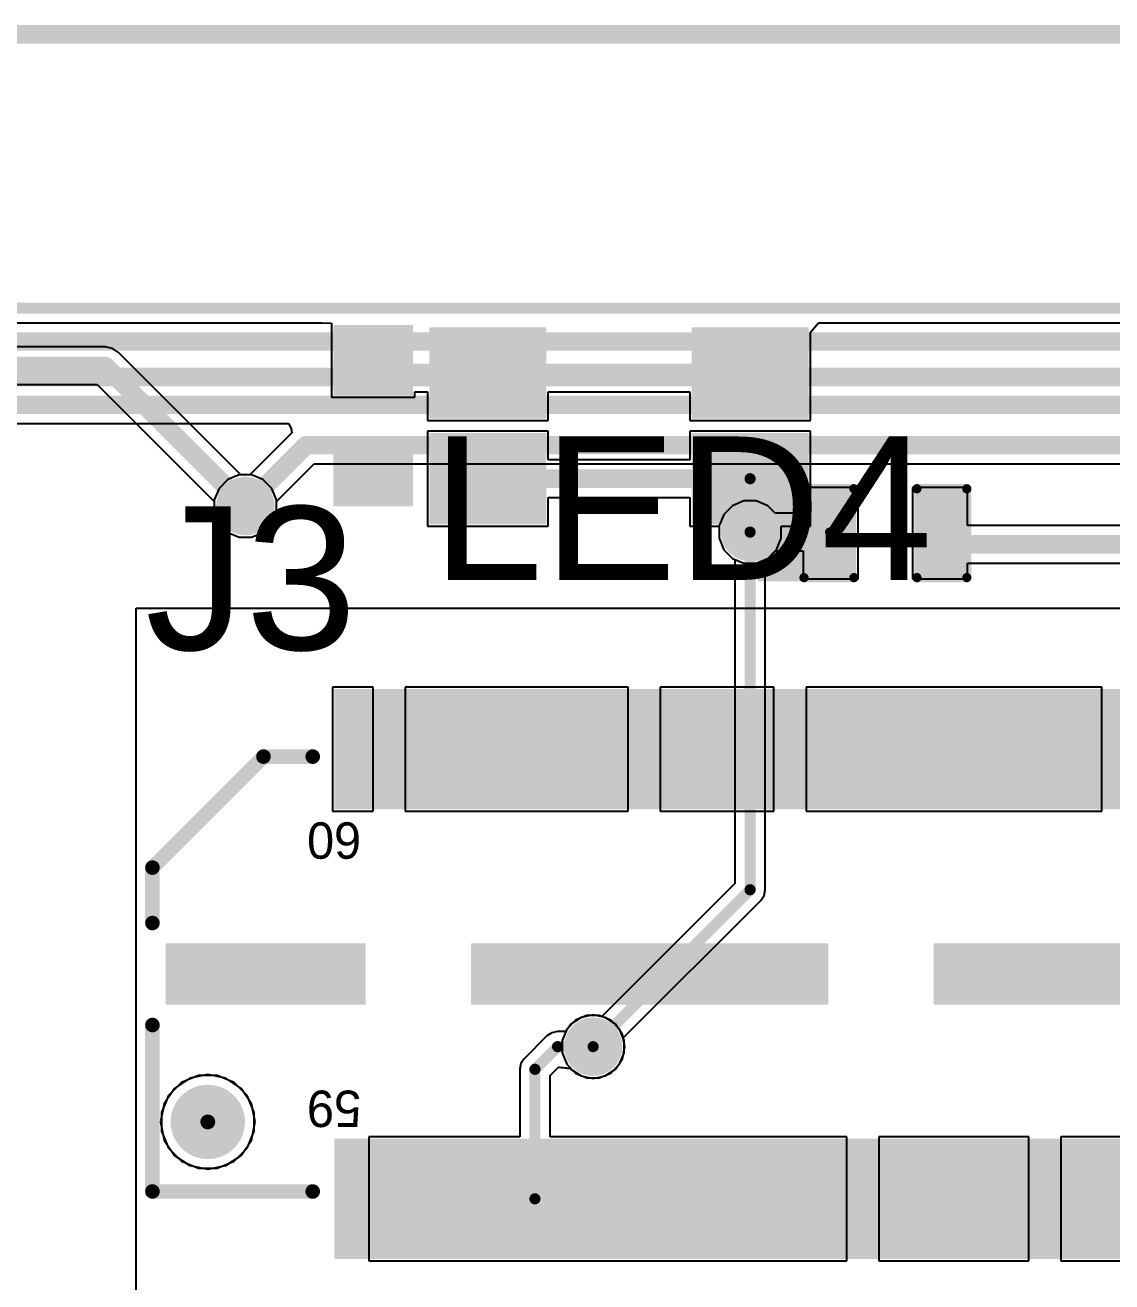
# Model space of a CAD drawing. Header units: millimetres. Extents: x -23 to 83, y -38 to 11.
# Drawn here: x 3.5 to 18.42, y -6.36 to 10.9 of the extents above; entities that cross this region are included whole.
import ezdxf

# ---------------------------------------------------------------- set-up
doc = ezdxf.new("R2010")
doc.units = ezdxf.units.MM
for name, color, linetype in [('BottomLayer', 5, 'Continuous'), ('BottomPaste', 16, 'Continuous'), ('BottomSolder', 6, 'Continuous'), ('Mechanical1', 6, 'Continuous'), ('Mechanical2', 216, 'Continuous'), ('PadHoleLayer', 156, 'Continuous'), ('TopLayer', 1, 'Continuous'), ('TopOverlay', 2, 'Continuous'), ('TopPaste', 8, 'Continuous'), ('TopSolder', 216, 'Continuous'), ('ViaHoleLayer', 16, 'Continuous')]:
    doc.layers.add(name, color=color, linetype=linetype)
doc.styles.add('Arial', font='', dxfattribs={"height": 0.2})
doc.styles.get('Arial').set_extended_font_data('Arial')

# ---------------------------------------------------------------- blocks, each defined once
blk = doc.blocks.new('QTH_030_01_L_D_A_K_TR_2')
at = {"layer": 'BottomSolder'}
h = blk.add_hatch(color=6, dxfattribs=at)
edge = h.paths.add_edge_path()
edge.add_arc((-9.24, 2.03), 0.102, 0, 360)
h = blk.add_hatch(color=6, dxfattribs=at)
edge = h.paths.add_edge_path()
edge.add_arc((9.24, 2.03), 0.102, 0, 360)
at = {"layer": 'PadHoleLayer'}
h = blk.add_hatch(color=156, dxfattribs=at)
edge = h.paths.add_edge_path()
edge.add_arc((-9.24, 2.03), 0.51, 0, 360)
h = blk.add_hatch(color=156, dxfattribs=at)
edge = h.paths.add_edge_path()
edge.add_arc((9.24, 2.03), 0.51, 0, 360)
at = {"layer": 'TopLayer'}
for points in [[(-7.403, 3.811), (-7.098, 3.811), (-7.098, 2.361), (-7.403, 2.361)], [(-6.902, 3.811), (-6.597, 3.811), (-6.597, 2.361), (-6.902, 2.361)], [(-6.403, 3.811), (-6.097, 3.811), (-6.097, 2.361), (-6.403, 2.361)], [(-5.903, 3.811), (-5.598, 3.811), (-5.598, 2.361), (-5.903, 2.361)], [(-5.402, 3.811), (-5.097, 3.811), (-5.097, 2.361), (-5.402, 2.361)], [(-4.903, 3.811), (-4.598, 3.811), (-4.598, 2.361), (-4.903, 2.361)], [(-4.402, 3.811), (-4.097, 3.811), (-4.097, 2.361), (-4.402, 2.361)], [(-3.903, 3.811), (-3.597, 3.811), (-3.597, 2.361), (-3.903, 2.361)], [(-3.403, 3.811), (-3.098, 3.811), (-3.098, 2.361), (-3.403, 2.361)], [(-2.902, 3.811), (-2.597, 3.811), (-2.597, 2.361), (-2.902, 2.361)], [(-2.403, 3.811), (-2.098, 3.811), (-2.098, 2.361), (-2.403, 2.361)], [(-1.902, 3.811), (-1.597, 3.811), (-1.597, 2.361), (-1.902, 2.361)], [(-1.403, 3.811), (-1.097, 3.811), (-1.097, 2.361), (-1.403, 2.361)], [(-0.903, 3.811), (-0.598, 3.811), (-0.598, 2.361), (-0.903, 2.361)], [(-0.402, 3.811), (-0.097, 3.811), (-0.097, 2.361), (-0.402, 2.361)], [(0.097, 3.811), (0.402, 3.811), (0.402, 2.361), (0.097, 2.361)], [(0.598, 3.811), (0.903, 3.811), (0.903, 2.361), (0.598, 2.361)], [(1.097, 3.811), (1.403, 3.811), (1.403, 2.361), (1.097, 2.361)], [(1.597, 3.811), (1.902, 3.811), (1.902, 2.361), (1.597, 2.361)], [(2.098, 3.811), (2.403, 3.811), (2.403, 2.361), (2.098, 2.361)], [(2.597, 3.811), (2.902, 3.811), (2.902, 2.361), (2.597, 2.361)], [(3.098, 3.811), (3.403, 3.811), (3.403, 2.361), (3.098, 2.361)], [(3.597, 3.811), (3.903, 3.811), (3.903, 2.361), (3.597, 2.361)], [(4.097, 3.811), (4.402, 3.811), (4.402, 2.361), (4.097, 2.361)], [(4.598, 3.811), (4.903, 3.811), (4.903, 2.361), (4.598, 2.361)], [(5.097, 3.811), (5.402, 3.811), (5.402, 2.361), (5.097, 2.361)], [(5.598, 3.811), (5.903, 3.811), (5.903, 2.361), (5.598, 2.361)], [(6.097, 3.811), (6.403, 3.811), (6.403, 2.361), (6.097, 2.361)], [(6.597, 3.811), (6.902, 3.811), (6.902, 2.361), (6.597, 2.361)], [(7.098, 3.811), (7.403, 3.811), (7.403, 2.361), (7.098, 2.361)], [(-9.715, 0.32), (-7.175, 0.32), (-7.175, -0.32), (-9.715, -0.32)], [(-5.525, 0.32), (-0.825, 0.32), (-0.825, -0.32), (-5.525, -0.32)], [(0.825, 0.32), (5.525, 0.32), (5.525, -0.32), (0.825, -0.32)], [(7.175, 0.32), (9.715, 0.32), (9.715, -0.32), (7.175, -0.32)], [(-7.403, -2.361), (-7.098, -2.361), (-7.098, -3.811), (-7.403, -3.811)], [(-6.902, -2.361), (-6.597, -2.361), (-6.597, -3.811), (-6.902, -3.811)], [(-6.403, -2.361), (-6.097, -2.361), (-6.097, -3.811), (-6.403, -3.811)], [(-5.903, -2.361), (-5.598, -2.361), (-5.598, -3.811), (-5.903, -3.811)], [(-5.402, -2.361), (-5.097, -2.361), (-5.097, -3.811), (-5.402, -3.811)], [(-4.903, -2.361), (-4.598, -2.361), (-4.598, -3.811), (-4.903, -3.811)], [(-4.402, -2.361), (-4.097, -2.361), (-4.097, -3.811), (-4.402, -3.811)], [(-3.903, -2.361), (-3.597, -2.361), (-3.597, -3.811), (-3.903, -3.811)], [(-3.403, -2.361), (-3.098, -2.361), (-3.098, -3.811), (-3.403, -3.811)], [(-2.902, -2.361), (-2.597, -2.361), (-2.597, -3.811), (-2.902, -3.811)], [(-2.403, -2.361), (-2.098, -2.361), (-2.098, -3.811), (-2.403, -3.811)], [(-1.902, -2.361), (-1.597, -2.361), (-1.597, -3.811), (-1.902, -3.811)], [(-1.403, -2.361), (-1.097, -2.361), (-1.097, -3.811), (-1.403, -3.811)], [(-0.903, -2.361), (-0.598, -2.361), (-0.598, -3.811), (-0.903, -3.811)], [(-0.402, -2.361), (-0.097, -2.361), (-0.097, -3.811), (-0.402, -3.811)], [(0.097, -2.361), (0.402, -2.361), (0.402, -3.811), (0.097, -3.811)], [(0.598, -2.361), (0.903, -2.361), (0.903, -3.811), (0.598, -3.811)], [(1.097, -2.361), (1.403, -2.361), (1.403, -3.811), (1.097, -3.811)], [(1.597, -2.361), (1.902, -2.361), (1.902, -3.811), (1.597, -3.811)], [(2.098, -2.361), (2.403, -2.361), (2.403, -3.811), (2.098, -3.811)], [(2.597, -2.361), (2.902, -2.361), (2.902, -3.811), (2.597, -3.811)], [(3.098, -2.361), (3.403, -2.361), (3.403, -3.811), (3.098, -3.811)], [(3.597, -2.361), (3.903, -2.361), (3.903, -3.811), (3.597, -3.811)], [(4.097, -2.361), (4.402, -2.361), (4.402, -3.811), (4.097, -3.811)], [(4.598, -2.361), (4.903, -2.361), (4.903, -3.811), (4.598, -3.811)], [(5.097, -2.361), (5.402, -2.361), (5.402, -3.811), (5.097, -3.811)], [(5.598, -2.361), (5.903, -2.361), (5.903, -3.811), (5.598, -3.811)], [(6.097, -2.361), (6.403, -2.361), (6.403, -3.811), (6.097, -3.811)], [(6.597, -2.361), (6.902, -2.361), (6.902, -3.811), (6.597, -3.811)], [(7.098, -2.361), (7.403, -2.361), (7.403, -3.811), (7.098, -3.811)]]:
    blk.add_hatch(color=1, dxfattribs=at).paths.add_polyline_path(points)
at = {"layer": 'TopPaste'}
for points in [[(-7.403, 3.811), (-7.098, 3.811), (-7.098, 2.361), (-7.403, 2.361)], [(-6.902, 3.811), (-6.597, 3.811), (-6.597, 2.361), (-6.902, 2.361)], [(-6.403, 3.811), (-6.097, 3.811), (-6.097, 2.361), (-6.403, 2.361)], [(-5.903, 3.811), (-5.598, 3.811), (-5.598, 2.361), (-5.903, 2.361)], [(-5.402, 3.811), (-5.097, 3.811), (-5.097, 2.361), (-5.402, 2.361)], [(-4.903, 3.811), (-4.598, 3.811), (-4.598, 2.361), (-4.903, 2.361)], [(-4.402, 3.811), (-4.097, 3.811), (-4.097, 2.361), (-4.402, 2.361)], [(-3.903, 3.811), (-3.597, 3.811), (-3.597, 2.361), (-3.903, 2.361)], [(-3.403, 3.811), (-3.098, 3.811), (-3.098, 2.361), (-3.403, 2.361)], [(-2.902, 3.811), (-2.597, 3.811), (-2.597, 2.361), (-2.902, 2.361)], [(-2.403, 3.811), (-2.098, 3.811), (-2.098, 2.361), (-2.403, 2.361)], [(-1.902, 3.811), (-1.597, 3.811), (-1.597, 2.361), (-1.902, 2.361)], [(-1.403, 3.811), (-1.097, 3.811), (-1.097, 2.361), (-1.403, 2.361)], [(-0.903, 3.811), (-0.598, 3.811), (-0.598, 2.361), (-0.903, 2.361)], [(-0.402, 3.811), (-0.097, 3.811), (-0.097, 2.361), (-0.402, 2.361)], [(0.097, 3.811), (0.402, 3.811), (0.402, 2.361), (0.097, 2.361)], [(0.598, 3.811), (0.903, 3.811), (0.903, 2.361), (0.598, 2.361)], [(1.097, 3.811), (1.403, 3.811), (1.403, 2.361), (1.097, 2.361)], [(1.597, 3.811), (1.902, 3.811), (1.902, 2.361), (1.597, 2.361)], [(2.098, 3.811), (2.403, 3.811), (2.403, 2.361), (2.098, 2.361)], [(2.597, 3.811), (2.902, 3.811), (2.902, 2.361), (2.597, 2.361)], [(3.098, 3.811), (3.403, 3.811), (3.403, 2.361), (3.098, 2.361)], [(3.597, 3.811), (3.903, 3.811), (3.903, 2.361), (3.597, 2.361)], [(4.097, 3.811), (4.402, 3.811), (4.402, 2.361), (4.097, 2.361)], [(4.598, 3.811), (4.903, 3.811), (4.903, 2.361), (4.598, 2.361)], [(5.097, 3.811), (5.402, 3.811), (5.402, 2.361), (5.097, 2.361)], [(5.598, 3.811), (5.903, 3.811), (5.903, 2.361), (5.598, 2.361)], [(6.097, 3.811), (6.403, 3.811), (6.403, 2.361), (6.097, 2.361)], [(6.597, 3.811), (6.902, 3.811), (6.902, 2.361), (6.597, 2.361)], [(7.098, 3.811), (7.403, 3.811), (7.403, 2.361), (7.098, 2.361)], [(-9.715, 0.32), (-7.175, 0.32), (-7.175, -0.32), (-9.715, -0.32)], [(-5.525, 0.32), (-0.825, 0.32), (-0.825, -0.32), (-5.525, -0.32)], [(0.825, 0.32), (5.525, 0.32), (5.525, -0.32), (0.825, -0.32)], [(7.175, 0.32), (9.715, 0.32), (9.715, -0.32), (7.175, -0.32)], [(-7.403, -2.361), (-7.098, -2.361), (-7.098, -3.811), (-7.403, -3.811)], [(-6.902, -2.361), (-6.597, -2.361), (-6.597, -3.811), (-6.902, -3.811)], [(-6.403, -2.361), (-6.097, -2.361), (-6.097, -3.811), (-6.403, -3.811)], [(-5.903, -2.361), (-5.598, -2.361), (-5.598, -3.811), (-5.903, -3.811)], [(-5.402, -2.361), (-5.097, -2.361), (-5.097, -3.811), (-5.402, -3.811)], [(-4.903, -2.361), (-4.598, -2.361), (-4.598, -3.811), (-4.903, -3.811)], [(-4.402, -2.361), (-4.097, -2.361), (-4.097, -3.811), (-4.402, -3.811)], [(-3.903, -2.361), (-3.597, -2.361), (-3.597, -3.811), (-3.903, -3.811)], [(-3.403, -2.361), (-3.098, -2.361), (-3.098, -3.811), (-3.403, -3.811)], [(-2.902, -2.361), (-2.597, -2.361), (-2.597, -3.811), (-2.902, -3.811)], [(-2.403, -2.361), (-2.098, -2.361), (-2.098, -3.811), (-2.403, -3.811)], [(-1.902, -2.361), (-1.597, -2.361), (-1.597, -3.811), (-1.902, -3.811)], [(-1.403, -2.361), (-1.097, -2.361), (-1.097, -3.811), (-1.403, -3.811)], [(-0.903, -2.361), (-0.598, -2.361), (-0.598, -3.811), (-0.903, -3.811)], [(-0.402, -2.361), (-0.097, -2.361), (-0.097, -3.811), (-0.402, -3.811)], [(0.097, -2.361), (0.402, -2.361), (0.402, -3.811), (0.097, -3.811)], [(0.598, -2.361), (0.903, -2.361), (0.903, -3.811), (0.598, -3.811)], [(1.097, -2.361), (1.403, -2.361), (1.403, -3.811), (1.097, -3.811)], [(1.597, -2.361), (1.902, -2.361), (1.902, -3.811), (1.597, -3.811)], [(2.098, -2.361), (2.403, -2.361), (2.403, -3.811), (2.098, -3.811)], [(2.597, -2.361), (2.902, -2.361), (2.902, -3.811), (2.597, -3.811)], [(3.098, -2.361), (3.403, -2.361), (3.403, -3.811), (3.098, -3.811)], [(3.597, -2.361), (3.903, -2.361), (3.903, -3.811), (3.597, -3.811)], [(4.097, -2.361), (4.402, -2.361), (4.402, -3.811), (4.097, -3.811)], [(4.598, -2.361), (4.903, -2.361), (4.903, -3.811), (4.598, -3.811)], [(5.097, -2.361), (5.402, -2.361), (5.402, -3.811), (5.097, -3.811)], [(5.598, -2.361), (5.903, -2.361), (5.903, -3.811), (5.598, -3.811)], [(6.097, -2.361), (6.403, -2.361), (6.403, -3.811), (6.097, -3.811)], [(6.597, -2.361), (6.902, -2.361), (6.902, -3.811), (6.597, -3.811)], [(7.098, -2.361), (7.403, -2.361), (7.403, -3.811), (7.098, -3.811)]]:
    blk.add_hatch(color=8, dxfattribs=at).paths.add_polyline_path(points)
at = {"layer": 'TopSolder'}
for points in [[(-7.504, 3.913), (-6.996, 3.913), (-6.996, 2.259), (-7.504, 2.259)], [(-7.004, 3.913), (-6.496, 3.913), (-6.496, 2.259), (-7.004, 2.259)], [(-6.504, 3.913), (-5.996, 3.913), (-5.996, 2.259), (-6.504, 2.259)], [(-6.004, 3.913), (-5.496, 3.913), (-5.496, 2.259), (-6.004, 2.259)], [(-5.504, 3.913), (-4.996, 3.913), (-4.996, 2.259), (-5.504, 2.259)], [(-5.004, 3.913), (-4.496, 3.913), (-4.496, 2.259), (-5.004, 2.259)], [(-4.504, 3.913), (-3.996, 3.913), (-3.996, 2.259), (-4.504, 2.259)], [(-4.004, 3.913), (-3.496, 3.913), (-3.496, 2.259), (-4.004, 2.259)], [(-3.504, 3.913), (-2.996, 3.913), (-2.996, 2.259), (-3.504, 2.259)], [(-3.004, 3.913), (-2.496, 3.913), (-2.496, 2.259), (-3.004, 2.259)], [(-2.504, 3.913), (-1.996, 3.913), (-1.996, 2.259), (-2.504, 2.259)], [(-2.004, 3.913), (-1.496, 3.913), (-1.496, 2.259), (-2.004, 2.259)], [(-1.504, 3.913), (-0.996, 3.913), (-0.996, 2.259), (-1.504, 2.259)], [(-1.004, 3.913), (-0.496, 3.913), (-0.496, 2.259), (-1.004, 2.259)], [(-0.504, 3.913), (0.004, 3.913), (0.004, 2.259), (-0.504, 2.259)], [(-0.004, 3.913), (0.504, 3.913), (0.504, 2.259), (-0.004, 2.259)], [(0.496, 3.913), (1.004, 3.913), (1.004, 2.259), (0.496, 2.259)], [(0.996, 3.913), (1.504, 3.913), (1.504, 2.259), (0.996, 2.259)], [(1.496, 3.913), (2.004, 3.913), (2.004, 2.259), (1.496, 2.259)], [(1.996, 3.913), (2.504, 3.913), (2.504, 2.259), (1.996, 2.259)], [(2.496, 3.913), (3.004, 3.913), (3.004, 2.259), (2.496, 2.259)], [(2.996, 3.913), (3.504, 3.913), (3.504, 2.259), (2.996, 2.259)], [(3.496, 3.913), (4.004, 3.913), (4.004, 2.259), (3.496, 2.259)], [(3.996, 3.913), (4.504, 3.913), (4.504, 2.259), (3.996, 2.259)], [(4.496, 3.913), (5.004, 3.913), (5.004, 2.259), (4.496, 2.259)], [(4.996, 3.913), (5.504, 3.913), (5.504, 2.259), (4.996, 2.259)], [(5.496, 3.913), (6.004, 3.913), (6.004, 2.259), (5.496, 2.259)], [(5.996, 3.913), (6.504, 3.913), (6.504, 2.259), (5.996, 2.259)], [(6.496, 3.913), (7.004, 3.913), (7.004, 2.259), (6.496, 2.259)], [(6.996, 3.913), (7.504, 3.913), (7.504, 2.259), (6.996, 2.259)], [(-9.817, 0.422), (-7.073, 0.422), (-7.073, -0.422), (-9.817, -0.422)], [(-5.627, 0.422), (-0.723, 0.422), (-0.723, -0.422), (-5.627, -0.422)], [(0.723, 0.422), (5.627, 0.422), (5.627, -0.422), (0.723, -0.422)], [(7.073, 0.422), (9.817, 0.422), (9.817, -0.422), (7.073, -0.422)], [(-7.504, -2.259), (-6.996, -2.259), (-6.996, -3.913), (-7.504, -3.913)], [(-7.004, -2.259), (-6.496, -2.259), (-6.496, -3.913), (-7.004, -3.913)], [(-6.504, -2.259), (-5.996, -2.259), (-5.996, -3.913), (-6.504, -3.913)], [(-6.004, -2.259), (-5.496, -2.259), (-5.496, -3.913), (-6.004, -3.913)], [(-5.504, -2.259), (-4.996, -2.259), (-4.996, -3.913), (-5.504, -3.913)], [(-5.004, -2.259), (-4.496, -2.259), (-4.496, -3.913), (-5.004, -3.913)], [(-4.504, -2.259), (-3.996, -2.259), (-3.996, -3.913), (-4.504, -3.913)], [(-4.004, -2.259), (-3.496, -2.259), (-3.496, -3.913), (-4.004, -3.913)], [(-3.504, -2.259), (-2.996, -2.259), (-2.996, -3.913), (-3.504, -3.913)], [(-3.004, -2.259), (-2.496, -2.259), (-2.496, -3.913), (-3.004, -3.913)], [(-2.504, -2.259), (-1.996, -2.259), (-1.996, -3.913), (-2.504, -3.913)], [(-2.004, -2.259), (-1.496, -2.259), (-1.496, -3.913), (-2.004, -3.913)], [(-1.504, -2.259), (-0.996, -2.259), (-0.996, -3.913), (-1.504, -3.913)], [(-1.004, -2.259), (-0.496, -2.259), (-0.496, -3.913), (-1.004, -3.913)], [(-0.504, -2.259), (0.004, -2.259), (0.004, -3.913), (-0.504, -3.913)], [(-0.004, -2.259), (0.504, -2.259), (0.504, -3.913), (-0.004, -3.913)], [(0.496, -2.259), (1.004, -2.259), (1.004, -3.913), (0.496, -3.913)], [(0.996, -2.259), (1.504, -2.259), (1.504, -3.913), (0.996, -3.913)], [(1.496, -2.259), (2.004, -2.259), (2.004, -3.913), (1.496, -3.913)], [(1.996, -2.259), (2.504, -2.259), (2.504, -3.913), (1.996, -3.913)], [(2.496, -2.259), (3.004, -2.259), (3.004, -3.913), (2.496, -3.913)], [(2.996, -2.259), (3.504, -2.259), (3.504, -3.913), (2.996, -3.913)], [(3.496, -2.259), (4.004, -2.259), (4.004, -3.913), (3.496, -3.913)], [(3.996, -2.259), (4.504, -2.259), (4.504, -3.913), (3.996, -3.913)], [(4.496, -2.259), (5.004, -2.259), (5.004, -3.913), (4.496, -3.913)], [(4.996, -2.259), (5.504, -2.259), (5.504, -3.913), (4.996, -3.913)], [(5.496, -2.259), (6.004, -2.259), (6.004, -3.913), (5.496, -3.913)], [(5.996, -2.259), (6.504, -2.259), (6.504, -3.913), (5.996, -3.913)], [(6.496, -2.259), (7.004, -2.259), (7.004, -3.913), (6.496, -3.913)], [(6.996, -2.259), (7.504, -2.259), (7.504, -3.913), (6.996, -3.913)]]:
    blk.add_hatch(color=216, dxfattribs=at).paths.add_polyline_path(points)
h = blk.add_hatch(color=216, dxfattribs=at)
edge = h.paths.add_edge_path()
edge.add_arc((-9.24, 2.03), 0.102, 0, 360)
h = blk.add_hatch(color=216, dxfattribs=at)
edge = h.paths.add_edge_path()
edge.add_arc((9.24, 2.03), 0.102, 0, 360)
at = {"layer": 'TopOverlay', "const_width": 0.2}
for points in [[(-7.673, 3.454), (-7.8, 3.581)], [(-7.8, 3.581), (-7.8, 3.327)], [(-7.673, 3.454), (-7.8, 3.327)], [(-7.8, 2.985), (-10, 2.985)], [(-10, 2.985), (-10, 0.7)], [(10, 2.985), (7.8, 2.985)], [(10, 2.985), (10, 0.7)], [(-10, -0.7), (-10, -1.461)], [(10, -0.7), (10, -1.461)], [(-8.476, -2.985), (-10, -1.461)], [(10, -1.461), (8.476, -2.985)], [(-7.8, -2.985), (-8.476, -2.985)], [(8.476, -2.985), (7.8, -2.985)]]:
    blk.add_lwpolyline(points, dxfattribs=at)
at = {"layer": 'TopOverlay', "const_width": 0.1}
for points in [[(-7.85, 3.581, 1), (-7.75, 3.581, 1)], [(-7.85, 3.581, 1), (-7.75, 3.581, 1)], [(-7.723, 3.454, 1), (-7.623, 3.454, 1)], [(-7.723, 3.454, 1), (-7.623, 3.454, 1)], [(-7.85, 3.327, 1), (-7.75, 3.327, 1)], [(-7.85, 3.327, 1), (-7.75, 3.327, 1)], [(-10.05, 2.985, 1), (-9.95, 2.985, 1)], [(-10.05, 2.985, 1), (-9.95, 2.985, 1)], [(-7.85, 2.985, 1), (-7.75, 2.985, 1)], [(7.75, 2.985, 1), (7.85, 2.985, 1)], [(9.95, 2.985, 1), (10.05, 2.985, 1)], [(9.95, 2.985, 1), (10.05, 2.985, 1)], [(-10.05, 0.7, 1), (-9.95, 0.7, 1)], [(9.95, 0.7, 1), (10.05, 0.7, 1)], [(-10.05, -0.7, 1), (-9.95, -0.7, 1)], [(9.95, -0.7, 1), (10.05, -0.7, 1)], [(-10.05, -1.461, 1), (-9.95, -1.461, 1)], [(-10.05, -1.461, 1), (-9.95, -1.461, 1)], [(9.95, -1.461, 1), (10.05, -1.461, 1)], [(9.95, -1.461, 1), (10.05, -1.461, 1)], [(-8.526, -2.985, 1), (-8.426, -2.985, 1)], [(-8.526, -2.985, 1), (-8.426, -2.985, 1)], [(-7.85, -2.985, 1), (-7.75, -2.985, 1)], [(7.75, -2.985, 1), (7.85, -2.985, 1)], [(8.426, -2.985, 1), (8.526, -2.985, 1)], [(8.426, -2.985, 1), (8.526, -2.985, 1)]]:
    blk.add_lwpolyline(points, format="xyb", close=True, dxfattribs=at)
at = {"layer": 'TopOverlay'}
for s, p in [('1', (-7.366, 1.6)), ('59', (7.134, 1.6)), ('2', (-7.366, -2.083)), ('60', (7.134, -2.083))]:
    blk.add_text(s, height=0.5, dxfattribs=at).set_placement(p)
blk = doc.blocks.new('LED_0603_61')
at = {"layer": 'TopLayer'}
for points in [[(-1, 0.5), (-0.5, 0.5), (-0.5, -0.5), (-1, -0.5)], [(0.5, 0.5), (1, 0.5), (1, -0.5), (0.5, -0.5)]]:
    blk.add_hatch(color=1, dxfattribs=at).paths.add_polyline_path(points)
at = {"layer": 'TopOverlay'}
blk.add_hatch(color=2, dxfattribs=at).paths.add_polyline_path([(1.118, -0.66), (1.753, -0.66), (1.753, 0.66), (1.118, 0.66)])
at = {"layer": 'TopPaste'}
for points in [[(-1, 0.5), (-0.5, 0.5), (-0.5, -0.5), (-1, -0.5)], [(0.5, 0.5), (1, 0.5), (1, -0.5), (0.5, -0.5)]]:
    blk.add_hatch(color=8, dxfattribs=at).paths.add_polyline_path(points)
at = {"layer": 'TopSolder'}
for points in [[(-1.102, 0.602), (-0.398, 0.602), (-0.398, -0.602), (-1.102, -0.602)], [(0.398, 0.602), (1.102, 0.602), (1.102, -0.602), (0.398, -0.602)]]:
    blk.add_hatch(color=216, dxfattribs=at).paths.add_polyline_path(points)
at = {"layer": 'TopOverlay', "const_width": 0.127}
for points in [[(-0.432, 0.61), (-1.118, 0.61)], [(-1.118, 0.61), (-1.118, -0.61)], [(1.118, 0.61), (0.432, 0.61)], [(1.118, 0.61), (1.118, -0.61)], [(-0.432, -0.61), (-1.118, -0.61)], [(1.118, -0.61), (0.432, -0.61)]]:
    blk.add_lwpolyline(points, dxfattribs=at)
at = {"layer": 'TopOverlay', "const_width": 0.0635}
for points in [[(-1.149, 0.61, 1), (-1.086, 0.61, 1)], [(-1.149, 0.61, 1), (-1.086, 0.61, 1)], [(-0.464, 0.61, 1), (-0.4, 0.61, 1)], [(0.4, 0.61, 1), (0.464, 0.61, 1)], [(1.086, 0.61, 1), (1.149, 0.61, 1)], [(1.086, 0.61, 1), (1.149, 0.61, 1)], [(-1.149, -0.61, 1), (-1.086, -0.61, 1)], [(-1.149, -0.61, 1), (-1.086, -0.61, 1)], [(-0.464, -0.61, 1), (-0.4, -0.61, 1)], [(0.4, -0.61, 1), (0.464, -0.61, 1)], [(1.086, -0.61, 1), (1.149, -0.61, 1)], [(1.086, -0.61, 1), (1.149, -0.61, 1)]]:
    blk.add_lwpolyline(points, format="xyb", close=True, dxfattribs=at)
blk = doc.blocks.new('R___0603_B_114')
at = {"layer": 'BottomLayer'}
for points in [[(-1.143, -0.4445), (-1.143, 0.4445), (-0.381, 0.4445), (-0.381, -0.4445)], [(0.381, -0.4445), (0.381, 0.4445), (1.143, 0.4445), (1.143, -0.4445)]]:
    blk.add_hatch(color=5, dxfattribs=at).paths.add_polyline_path(points)
at = {"layer": 'BottomPaste'}
for points in [[(-1.143, -0.4445), (-1.143, 0.4445), (-0.381, 0.4445), (-0.381, -0.4445)], [(0.381, -0.4445), (0.381, 0.4445), (1.143, 0.4445), (1.143, -0.4445)]]:
    blk.add_hatch(color=16, dxfattribs=at).paths.add_polyline_path(points)
at = {"layer": 'BottomSolder'}
for points in [[(-1.2446, -0.5461), (-1.2446, 0.5461), (-0.2794, 0.5461), (-0.2794, -0.5461)], [(0.2794, -0.5461), (0.2794, 0.5461), (1.2446, 0.5461), (1.2446, -0.5461)]]:
    blk.add_hatch(color=6, dxfattribs=at).paths.add_polyline_path(points)
blk = doc.blocks.new('EVQ_P7J01P_B_120')
at = {"layer": 'BottomLayer'}
for points in [[(-2.5, 1.25), (-1.1, 1.25), (-1.1, 0.2), (-2.5, 0.2)], [(1.1, 1.25), (2.5, 1.25), (2.5, 0.2), (1.1, 0.2)], [(-2.5, -0.2), (-1.1, -0.2), (-1.1, -1.25), (-2.5, -1.25)], [(1.1, -0.2), (2.5, -0.2), (2.5, -1.25), (1.1, -1.25)]]:
    blk.add_hatch(color=5, dxfattribs=at).paths.add_polyline_path(points)
at = {"layer": 'BottomPaste'}
for points in [[(-2.5, 1.25), (-1.1, 1.25), (-1.1, 0.2), (-2.5, 0.2)], [(1.1, 1.25), (2.5, 1.25), (2.5, 0.2), (1.1, 0.2)], [(-2.5, -0.2), (-1.1, -0.2), (-1.1, -1.25), (-2.5, -1.25)], [(1.1, -0.2), (2.5, -0.2), (2.5, -1.25), (1.1, -1.25)]]:
    blk.add_hatch(color=16, dxfattribs=at).paths.add_polyline_path(points)
at = {"layer": 'BottomSolder'}
for points in [[(-2.602, 1.352), (-0.998, 1.352), (-0.998, 0.098), (-2.602, 0.098)], [(0.998, 1.352), (2.602, 1.352), (2.602, 0.098), (0.998, 0.098)], [(-2.602, -0.098), (-0.998, -0.098), (-0.998, -1.352), (-2.602, -1.352)], [(0.998, -0.098), (2.602, -0.098), (2.602, -1.352), (0.998, -1.352)]]:
    blk.add_hatch(color=6, dxfattribs=at).paths.add_polyline_path(points)

msp = doc.modelspace()

# ---------------------------------------------------------------- hatches: boundary and pattern name
at = {"layer": 'BottomLayer'}
h = msp.add_hatch(color=5, dxfattribs=at)
edge = h.paths.add_edge_path()
edge.add_arc((6.526, 4.295), 0.3, 0, 360)
h = msp.add_hatch(color=5, dxfattribs=at)
edge = h.paths.add_edge_path()
edge.add_arc((13.454, 3.937), 0.3, 0, 360)
h = msp.add_hatch(color=5, dxfattribs=at)
edge = h.paths.add_edge_path()
edge.add_arc((11.299, -3.127), 0.3, 0, 360)
at = {"layer": 'BottomSolder'}
h = msp.add_hatch(color=6, dxfattribs=at)
edge = h.paths.add_edge_path()
edge.add_arc((6.526, 4.295), 0.402, 0, 360)
h = msp.add_hatch(color=6, dxfattribs=at)
edge = h.paths.add_edge_path()
edge.add_arc((13.454, 3.937), 0.402, 0, 360)
h = msp.add_hatch(color=6, dxfattribs=at)
edge = h.paths.add_edge_path()
edge.add_arc((11.299, -3.127), 0.402, 0, 360)
at = {"layer": 'TopLayer'}
h = msp.add_hatch(color=1, dxfattribs=at)
edge = h.paths.add_edge_path()
edge.add_arc((6.526, 4.295), 0.3, 0, 360)
h = msp.add_hatch(color=1, dxfattribs=at)
edge = h.paths.add_edge_path()
edge.add_arc((13.454, 3.937), 0.3, 0, 360)
h = msp.add_hatch(color=1, dxfattribs=at)
edge = h.paths.add_edge_path()
edge.add_arc((11.299, -3.127), 0.3, 0, 360)
at = {"layer": 'TopSolder'}
h = msp.add_hatch(color=216, dxfattribs=at)
edge = h.paths.add_edge_path()
edge.add_arc((6.526, 4.295), 0.402, 0, 360)
h = msp.add_hatch(color=216, dxfattribs=at)
edge = h.paths.add_edge_path()
edge.add_arc((13.454, 3.937), 0.402, 0, 360)
h = msp.add_hatch(color=216, dxfattribs=at)
edge = h.paths.add_edge_path()
edge.add_arc((11.299, -3.127), 0.402, 0, 360)
at = {"layer": 'ViaHoleLayer'}
h = msp.add_hatch(color=16, dxfattribs=at)
edge = h.paths.add_edge_path()
edge.add_arc((6.526, 4.295), 0.15, 0, 360)
h = msp.add_hatch(color=16, dxfattribs=at)
edge = h.paths.add_edge_path()
edge.add_arc((13.454, 3.937), 0.15, 0, 360)
h = msp.add_hatch(color=16, dxfattribs=at)
edge = h.paths.add_edge_path()
edge.add_arc((11.299, -3.127), 0.15, 0, 360)

# ---------------------------------------------------------------- linework, layer by layer
at = {"layer": 'BottomLayer'}
for p, q in [((-16.563, 6.808), (7.582, 6.808)), ((7.582, 6.808), (7.709, 6.807)), ((7.709, 6.807), (7.709, 6.681)), ((14.281, 6.681), (14.393, 6.808)), ((14.393, 6.808), (73.481, 6.808)), ((7.709, 6.681), (7.709, 5.791)), ((14.281, 5.468), (14.281, 6.681)), ((4.601, 6.479), (-10.238, 6.479)), ((4.7, 6.459), (4.601, 6.479)), ((4.784, 6.403), (4.7, 6.459)), ((6.465, 4.722), (4.784, 6.403)), ((-10.131, 5.961), (4.493, 5.961)), ((4.493, 5.961), (6.099, 4.356)), ((7.709, 5.791), (8.852, 5.791)), ((8.852, 5.791), (8.852, 5.861)), ((8.852, 5.861), (9.027, 5.861)), ((9.027, 5.861), (9.027, 5.468)), ((10.681, 5.468), (10.681, 5.861)), ((10.681, 5.861), (12.627, 5.861)), ((12.627, 5.861), (12.627, 5.468)), ((9.027, 5.468), (10.681, 5.468)), ((12.627, 5.468), (14.281, 5.468)), ((10.681, 5.322), (9.027, 5.322)), ((9.027, 5.322), (9.027, 4.018)), ((10.681, 4.929), (10.681, 5.322)), ((14.281, 5.322), (12.627, 5.322)), ((12.627, 5.322), (12.627, 4.929)), ((14.281, 4.018), (14.281, 5.322)), ((12.627, 4.929), (10.681, 4.929)), ((6.61, 4.722), (6.465, 4.722)), ((6.767, 4.657), (6.61, 4.722)), ((6.888, 4.537), (6.767, 4.657)), ((6.953, 4.38), (6.888, 4.537)), ((6.099, 4.356), (6.099, 4.21)), ((6.953, 4.21), (6.953, 4.38)), ((10.681, 4.018), (10.681, 4.411)), ((10.681, 4.411), (12.627, 4.411)), ((12.627, 4.411), (12.627, 4.018)), ((6.099, 4.21), (6.164, 4.053)), ((6.888, 4.053), (6.953, 4.21)), ((6.164, 4.053), (6.284, 3.933)), ((6.767, 3.933), (6.888, 4.053)), ((9.027, 4.018), (10.681, 4.018)), ((12.627, 4.018), (13.027, 4.018)), ((13.027, 4.018), (13.027, 3.852)), ((13.881, 3.852), (13.881, 4.018)), ((13.881, 4.018), (14.281, 4.018)), ((6.284, 3.933), (6.441, 3.868)), ((6.441, 3.868), (6.61, 3.868)), ((6.61, 3.868), (6.767, 3.933)), ((13.027, 3.852), (13.092, 3.695)), ((13.816, 3.695), (13.881, 3.852)), ((13.092, 3.695), (13.212, 3.575)), ((13.695, 3.575), (13.816, 3.695)), ((13.212, 3.575), (13.246, 3.561)), ((13.246, 3.561), (13.246, -0.887)), ((13.661, 3.561), (13.695, 3.575)), ((13.661, -0.973), (13.661, 3.561)), ((13.246, -0.887), (11.419, -2.714)), ((13.645, -1.052), (13.661, -0.973)), ((13.661, -0.973), (13.661, -0.973)), ((11.712, -3.007), (13.6, -1.119)), ((13.6, -1.119), (13.645, -1.052)), ((13.6, -1.119), (13.6, -1.119)), ((11.214, -2.7), (11.057, -2.765)), ((11.384, -2.7), (11.214, -2.7)), ((11.419, -2.714), (11.384, -2.7)), ((10.937, -2.885), (10.872, -3.042)), ((11.057, -2.765), (10.937, -2.885)), ((10.872, -3.042), (10.872, -3.212)), ((11.726, -3.042), (11.712, -3.007)), ((11.726, -3.212), (11.726, -3.042)), ((10.872, -3.212), (10.937, -3.369)), ((11.661, -3.369), (11.726, -3.212)), ((10.937, -3.369), (11.057, -3.489)), ((11.541, -3.489), (11.661, -3.369)), ((5.649, -3.62), (5.47, -3.799)), ((5.883, -3.523), (5.649, -3.62)), ((6.137, -3.523), (5.883, -3.523)), ((6.371, -3.62), (6.137, -3.523)), ((6.55, -3.799), (6.371, -3.62)), ((11.057, -3.489), (11.214, -3.554)), ((11.214, -3.554), (11.384, -3.554)), ((11.384, -3.554), (11.541, -3.489)), ((5.47, -3.799), (5.373, -4.033)), ((6.647, -4.033), (6.55, -3.799)), ((5.373, -4.033), (5.373, -4.287)), ((6.647, -4.287), (6.647, -4.033)), ((5.373, -4.287), (5.47, -4.521)), ((6.55, -4.521), (6.647, -4.287)), ((5.47, -4.521), (5.649, -4.7)), ((6.371, -4.7), (6.55, -4.521)), ((5.649, -4.7), (5.883, -4.797)), ((5.883, -4.797), (6.137, -4.797)), ((6.137, -4.797), (6.371, -4.7))]:
    msp.add_line(p, q, dxfattribs=at)
for points, const_width in [([(8.28, 6.299), (8.46, 6.12)], 0.254), ([(-10.238, 6.22), (4.601, 6.22)], 0.254), ([(4.601, 6.22), (6.526, 4.295)], 0.254), ([(8.46, 6.12), (9.854, 6.12)], 0.254), ([(9.854, 6.12), (13.454, 6.12)], 0.254), ([(9.854, 4.67), (13.454, 4.67)], 0.254), ([(13.454, 3.937), (13.454, 4.67)], 0.152), ([(13.454, -0.973), (13.454, 3.937)], 0.152), ([(11.299, -3.127), (13.454, -0.973)], 0.152)]:
    msp.add_lwpolyline(points, dxfattribs=dict(at, const_width=const_width))
for points, const_width in [([(8.217, 6.299, 1), (8.344, 6.299, 1)], 0.127), ([(4.537, 6.22, 1), (4.664, 6.22, 1)], 0.127), ([(4.537, 6.22, 1), (4.664, 6.22, 1)], 0.127), ([(8.396, 6.12, 1), (8.523, 6.12, 1)], 0.127), ([(8.396, 6.12, 1), (8.523, 6.12, 1)], 0.127), ([(9.79, 6.12, 1), (9.917, 6.12, 1)], 0.127), ([(9.79, 6.12, 1), (9.917, 6.12, 1)], 0.127), ([(13.39, 6.12, 1), (13.517, 6.12, 1)], 0.127), ([(9.79, 4.67, 1), (9.917, 4.67, 1)], 0.127), ([(13.39, 4.67, 1), (13.517, 4.67, 1)], 0.127), ([(13.415, 4.67, 1), (13.492, 4.67, 1)], 0.0762), ([(6.462, 4.295, 1), (6.589, 4.295, 1)], 0.127), ([(13.415, 3.937, 1), (13.492, 3.937, 1)], 0.0762), ([(13.415, 3.937, 1), (13.492, 3.937, 1)], 0.0762), ([(13.415, -0.973, 1), (13.492, -0.973, 1)], 0.0762), ([(13.415, -0.973, 1), (13.492, -0.973, 1)], 0.0762), ([(11.261, -3.127, 1), (11.337, -3.127, 1)], 0.0762)]:
    msp.add_lwpolyline(points, format="xyb", close=True, dxfattribs=dict(at, const_width=const_width))
at = {"layer": 'Mechanical1', "const_width": 0.254}
msp.add_lwpolyline([(-17.958, 10.77), (20.813, 10.77)], dxfattribs=at)
at = {"layer": 'Mechanical2', "const_width": 0.152}
msp.add_lwpolyline([(-16.519, 7.011), (73.481, 7.011)], dxfattribs=at)
at = {"layer": 'TopLayer'}
for p, q in [((-3.327, 5.426), (7.117, 5.426)), ((7.117, 5.426), (7.153, 5.361)), ((7.153, 5.361), (7.163, 5.299)), ((7.163, 5.299), (6.586, 4.722)), ((6.953, 4.356), (7.469, 4.872)), ((7.469, 4.872), (24.496, 4.872)), ((6.441, 4.722), (6.284, 4.657)), ((6.586, 4.722), (6.441, 4.722)), ((6.164, 4.537), (6.099, 4.38)), ((6.284, 4.657), (6.164, 4.537)), ((14.938, 4.549), (14.184, 4.549)), ((14.184, 4.549), (14.184, 4.196)), ((14.938, 3.295), (14.938, 4.549)), ((16.438, 4.549), (15.684, 4.549)), ((15.684, 4.549), (15.684, 3.295)), ((16.438, 4.028), (16.438, 4.549)), ((6.099, 4.38), (6.099, 4.21)), ((6.953, 4.21), (6.953, 4.356)), ((13.369, 4.364), (13.212, 4.299)), ((13.538, 4.364), (13.369, 4.364)), ((13.695, 4.299), (13.538, 4.364)), ((6.099, 4.21), (6.164, 4.053)), ((6.888, 4.053), (6.953, 4.21)), ((13.092, 4.179), (13.027, 4.022)), ((13.212, 4.299), (13.092, 4.179)), ((13.798, 4.196), (13.695, 4.299)), ((14.184, 4.196), (13.798, 4.196)), ((6.164, 4.053), (6.284, 3.933)), ((6.767, 3.933), (6.888, 4.053)), ((13.027, 4.022), (13.027, 3.852)), ((20.112, 4.028), (16.438, 4.028)), ((6.284, 3.933), (6.441, 3.868)), ((6.441, 3.868), (6.61, 3.868)), ((6.61, 3.868), (6.767, 3.933)), ((13.027, 3.852), (13.092, 3.695)), ((13.092, 3.695), (13.212, 3.575)), ((13.695, 3.575), (13.798, 3.678)), ((13.798, 3.678), (14.184, 3.678)), ((14.184, 3.678), (14.184, 3.295)), ((13.212, 3.575), (13.369, 3.51)), ((13.369, 3.51), (13.538, 3.51)), ((13.538, 3.51), (13.695, 3.575)), ((16.438, 3.295), (16.438, 3.51)), ((16.438, 3.51), (20.112, 3.51)), ((14.184, 3.295), (14.938, 3.295)), ((15.684, 3.295), (16.438, 3.295)), ((5.026, -7.521), (5.026, 2.893)), ((5.026, 2.893), (25.6, 2.893)), ((8.28, 1.808), (7.721, 1.808)), ((7.721, 1.808), (7.721, 0.104)), ((8.28, 1.808), (7.721, 1.808)), ((7.721, 1.808), (7.721, 0.104)), ((8.28, 0.104), (8.28, 1.808)), ((8.28, 0.104), (8.28, 1.808)), ((11.78, 1.808), (8.721, 1.808)), ((8.721, 1.808), (8.721, 0.104)), ((11.78, 1.808), (8.721, 1.808)), ((8.721, 1.808), (8.721, 0.104)), ((11.78, 0.104), (11.78, 1.808)), ((11.78, 0.104), (11.78, 1.808)), ((13.78, 1.808), (12.221, 1.808)), ((12.221, 1.808), (12.221, 0.104)), ((13.78, 1.808), (12.221, 1.808)), ((12.221, 1.808), (12.221, 0.104)), ((13.78, 0.104), (13.78, 1.808)), ((13.78, 0.104), (13.78, 1.808)), ((18.28, 1.808), (14.221, 1.808)), ((14.221, 1.808), (14.221, 0.104)), ((18.28, 1.808), (14.221, 1.808)), ((14.221, 1.808), (14.221, 0.104)), ((18.28, 0.104), (18.28, 1.808)), ((18.28, 0.104), (18.28, 1.808)), ((7.721, 0.104), (8.28, 0.104)), ((7.721, 0.104), (8.28, 0.104)), ((8.721, 0.104), (11.78, 0.104)), ((8.721, 0.104), (11.78, 0.104)), ((12.221, 0.104), (13.78, 0.104)), ((12.221, 0.104), (13.78, 0.104)), ((14.221, 0.104), (18.28, 0.104)), ((14.221, 0.104), (18.28, 0.104)), ((11.133, -2.725), (10.991, -2.819)), ((11.214, -2.7), (11.057, -2.765)), ((11.299, -2.692), (11.133, -2.725)), ((11.384, -2.7), (11.214, -2.7)), ((11.466, -2.725), (11.299, -2.692)), ((11.541, -2.765), (11.384, -2.7)), ((11.607, -2.819), (11.466, -2.725)), ((10.812, -2.92), (10.732, -2.935)), ((10.812, -2.92), (10.732, -2.935)), ((10.923, -2.92), (10.812, -2.92)), ((10.924, -2.92), (10.812, -2.92)), ((10.937, -2.885), (10.923, -2.92)), ((10.991, -2.819), (10.924, -2.92)), ((11.057, -2.765), (10.937, -2.885)), ((11.661, -2.885), (11.541, -2.765)), ((11.701, -2.96), (11.607, -2.819)), ((11.726, -3.042), (11.661, -2.885)), ((10.665, -2.98), (10.354, -3.292)), ((10.665, -2.98), (10.354, -3.292)), ((10.732, -2.935), (10.665, -2.98)), ((10.732, -2.935), (10.665, -2.98)), ((10.665, -2.98), (10.665, -2.98)), ((10.665, -2.98), (10.665, -2.98)), ((11.735, -3.127), (11.701, -2.96)), ((11.726, -3.212), (11.726, -3.042)), ((11.661, -3.369), (11.726, -3.212)), ((11.701, -3.294), (11.735, -3.127)), ((10.309, -3.359), (10.293, -3.438)), ((10.309, -3.359), (10.293, -3.438)), ((10.293, -3.438), (10.293, -3.438)), ((10.293, -3.438), (10.293, -4.364)), ((10.293, -3.438), (10.293, -3.438)), ((10.293, -3.438), (10.293, -4.364)), ((10.354, -3.292), (10.309, -3.359)), ((10.354, -3.292), (10.309, -3.359)), ((10.708, -3.524), (10.822, -3.41)), ((10.708, -3.524), (10.818, -3.413)), ((10.818, -3.413), (10.836, -3.407)), ((10.822, -3.41), (10.985, -3.426)), ((10.836, -3.407), (10.989, -3.42)), ((10.985, -3.426), (10.991, -3.435)), ((10.989, -3.42), (11.057, -3.489)), ((10.991, -3.435), (11.133, -3.529)), ((11.466, -3.529), (11.607, -3.435)), ((11.541, -3.489), (11.661, -3.369)), ((11.607, -3.435), (11.701, -3.294)), ((5.649, -3.62), (5.47, -3.799)), ((5.762, -3.56), (5.551, -3.701)), ((5.883, -3.523), (5.649, -3.62)), ((6.01, -3.511), (5.762, -3.56)), ((6.137, -3.523), (5.883, -3.523)), ((6.259, -3.56), (6.01, -3.511)), ((6.371, -3.62), (6.137, -3.523)), ((6.469, -3.701), (6.259, -3.56)), ((6.55, -3.799), (6.371, -3.62)), ((10.708, -4.364), (10.708, -3.524)), ((10.708, -4.364), (10.708, -3.524)), ((11.057, -3.489), (11.214, -3.554)), ((11.133, -3.529), (11.299, -3.562)), ((11.214, -3.554), (11.384, -3.554)), ((11.299, -3.562), (11.466, -3.529)), ((11.384, -3.554), (11.541, -3.489)), ((5.551, -3.701), (5.41, -3.912)), ((6.61, -3.912), (6.469, -3.701)), ((5.41, -3.912), (5.361, -4.16)), ((5.47, -3.799), (5.373, -4.033)), ((6.647, -4.033), (6.55, -3.799)), ((6.66, -4.16), (6.61, -3.912)), ((5.373, -4.033), (5.373, -4.287)), ((6.647, -4.287), (6.647, -4.033)), ((5.361, -4.16), (5.41, -4.409)), ((5.373, -4.287), (5.47, -4.521)), ((6.55, -4.521), (6.647, -4.287)), ((6.61, -4.409), (6.66, -4.16)), ((5.41, -4.409), (5.551, -4.619)), ((6.469, -4.619), (6.61, -4.409)), ((10.293, -4.364), (8.221, -4.364)), ((8.221, -4.364), (8.221, -6.068)), ((10.293, -4.364), (8.221, -4.364)), ((8.221, -4.364), (8.221, -6.068)), ((14.78, -4.364), (10.708, -4.364)), ((14.78, -4.364), (10.708, -4.364)), ((14.78, -6.068), (14.78, -4.364)), ((14.78, -6.068), (14.78, -4.364)), ((17.28, -4.364), (15.221, -4.364)), ((15.221, -4.364), (15.221, -6.068)), ((17.28, -4.364), (15.221, -4.364)), ((15.221, -4.364), (15.221, -6.068)), ((17.28, -6.068), (17.28, -4.364)), ((17.28, -6.068), (17.28, -4.364)), ((18.782, -4.364), (17.721, -4.364)), ((17.721, -4.364), (17.721, -6.068)), ((18.782, -4.364), (17.721, -4.364)), ((17.721, -4.364), (17.721, -6.068)), ((5.47, -4.521), (5.649, -4.7)), ((5.551, -4.619), (5.762, -4.76)), ((6.259, -4.76), (6.469, -4.619)), ((6.371, -4.7), (6.55, -4.521)), ((5.649, -4.7), (5.883, -4.797)), ((5.762, -4.76), (6.01, -4.81)), ((5.883, -4.797), (6.137, -4.797)), ((6.01, -4.81), (6.259, -4.76)), ((6.137, -4.797), (6.371, -4.7)), ((8.221, -6.068), (14.78, -6.068)), ((8.221, -6.068), (14.78, -6.068)), ((15.221, -6.068), (17.28, -6.068)), ((15.221, -6.068), (17.28, -6.068)), ((17.721, -6.068), (19.28, -6.068)), ((17.721, -6.068), (19.28, -6.068))]:
    msp.add_line(p, q, dxfattribs=at)
for points, const_width in [([(-10.128, 6.553), (48.031, 6.553)], 0.254), ([(-3.592, 6.066), (47.98, 6.066)], 0.254), ([(-3.434, 5.685), (41.4, 5.685)], 0.254), ([(6.526, 4.295), (7.361, 5.131)], 0.254), ([(7.361, 5.131), (24.841, 5.131)], 0.254), ([(13.454, 3.937), (14.546, 3.937)], 0.254), ([(14.546, 3.937), (14.561, 3.922)], 0.127), ([(16.061, 3.892), (16.061, 3.922)], 0.254), ([(16.061, 3.892), (16.184, 3.769)], 0.254), ([(16.184, 3.769), (20.62, 3.769)], 0.254), ([(10.5, -3.438), (10.812, -3.127)], 0.152), ([(10.812, -3.127), (11.299, -3.127)], 0.152), ([(10.5, -5.216), (10.5, -3.438)], 0.152)]:
    msp.add_lwpolyline(points, dxfattribs=dict(at, const_width=const_width))
for points, const_width in [([(7.298, 5.131, 1), (7.425, 5.131, 1)], 0.127), ([(7.298, 5.131, 1), (7.425, 5.131, 1)], 0.127), ([(6.462, 4.295, 1), (6.589, 4.295, 1)], 0.127), ([(13.39, 3.937, 1), (13.517, 3.937, 1)], 0.127), ([(14.482, 3.937, 1), (14.609, 3.937, 1)], 0.127), ([(14.514, 3.937, 1), (14.577, 3.937, 1)], 0.0635), ([(14.529, 3.922, 1), (14.593, 3.922, 1)], 0.0635), ([(15.998, 3.922, 1), (16.125, 3.922, 1)], 0.127), ([(15.998, 3.892, 1), (16.125, 3.892, 1)], 0.127), ([(15.998, 3.892, 1), (16.125, 3.892, 1)], 0.127), ([(16.121, 3.769, 1), (16.248, 3.769, 1)], 0.127), ([(16.121, 3.769, 1), (16.248, 3.769, 1)], 0.127), ([(10.773, -3.127, 1), (10.85, -3.127, 1)], 0.0762), ([(10.773, -3.127, 1), (10.85, -3.127, 1)], 0.0762), ([(11.261, -3.127, 1), (11.337, -3.127, 1)], 0.0762), ([(10.462, -3.438, 1), (10.539, -3.438, 1)], 0.0762), ([(10.462, -3.438, 1), (10.539, -3.438, 1)], 0.0762), ([(10.462, -5.216, 1), (10.539, -5.216, 1)], 0.0762)]:
    msp.add_lwpolyline(points, format="xyb", close=True, dxfattribs=dict(at, const_width=const_width))

# ---------------------------------------------------------------- block references
for name, p, rotation in [('R___0603_B_114', (8.28, 5.537), 270), ('LED_0603_61', (15.311, 3.922), 180), ('QTH_030_01_L_D_A_K_TR_2', (15.25, -2.13), 180)]:
    msp.add_blockref(name, p, dxfattribs=dict(rotation=rotation))
msp.add_blockref('EVQ_P7J01P_B_120', (11.654, 5.395))

# ---------------------------------------------------------------- texts
at = {"layer": 'TopOverlay', "style": 'Arial'}
for s, p in [('LED4', (9.081, 3.281)), ('J3', (5.151, 2.321))]:
    msp.add_text(s, height=1.9685, dxfattribs=at).set_placement(p)

doc.saveas('drawing.dxf')
